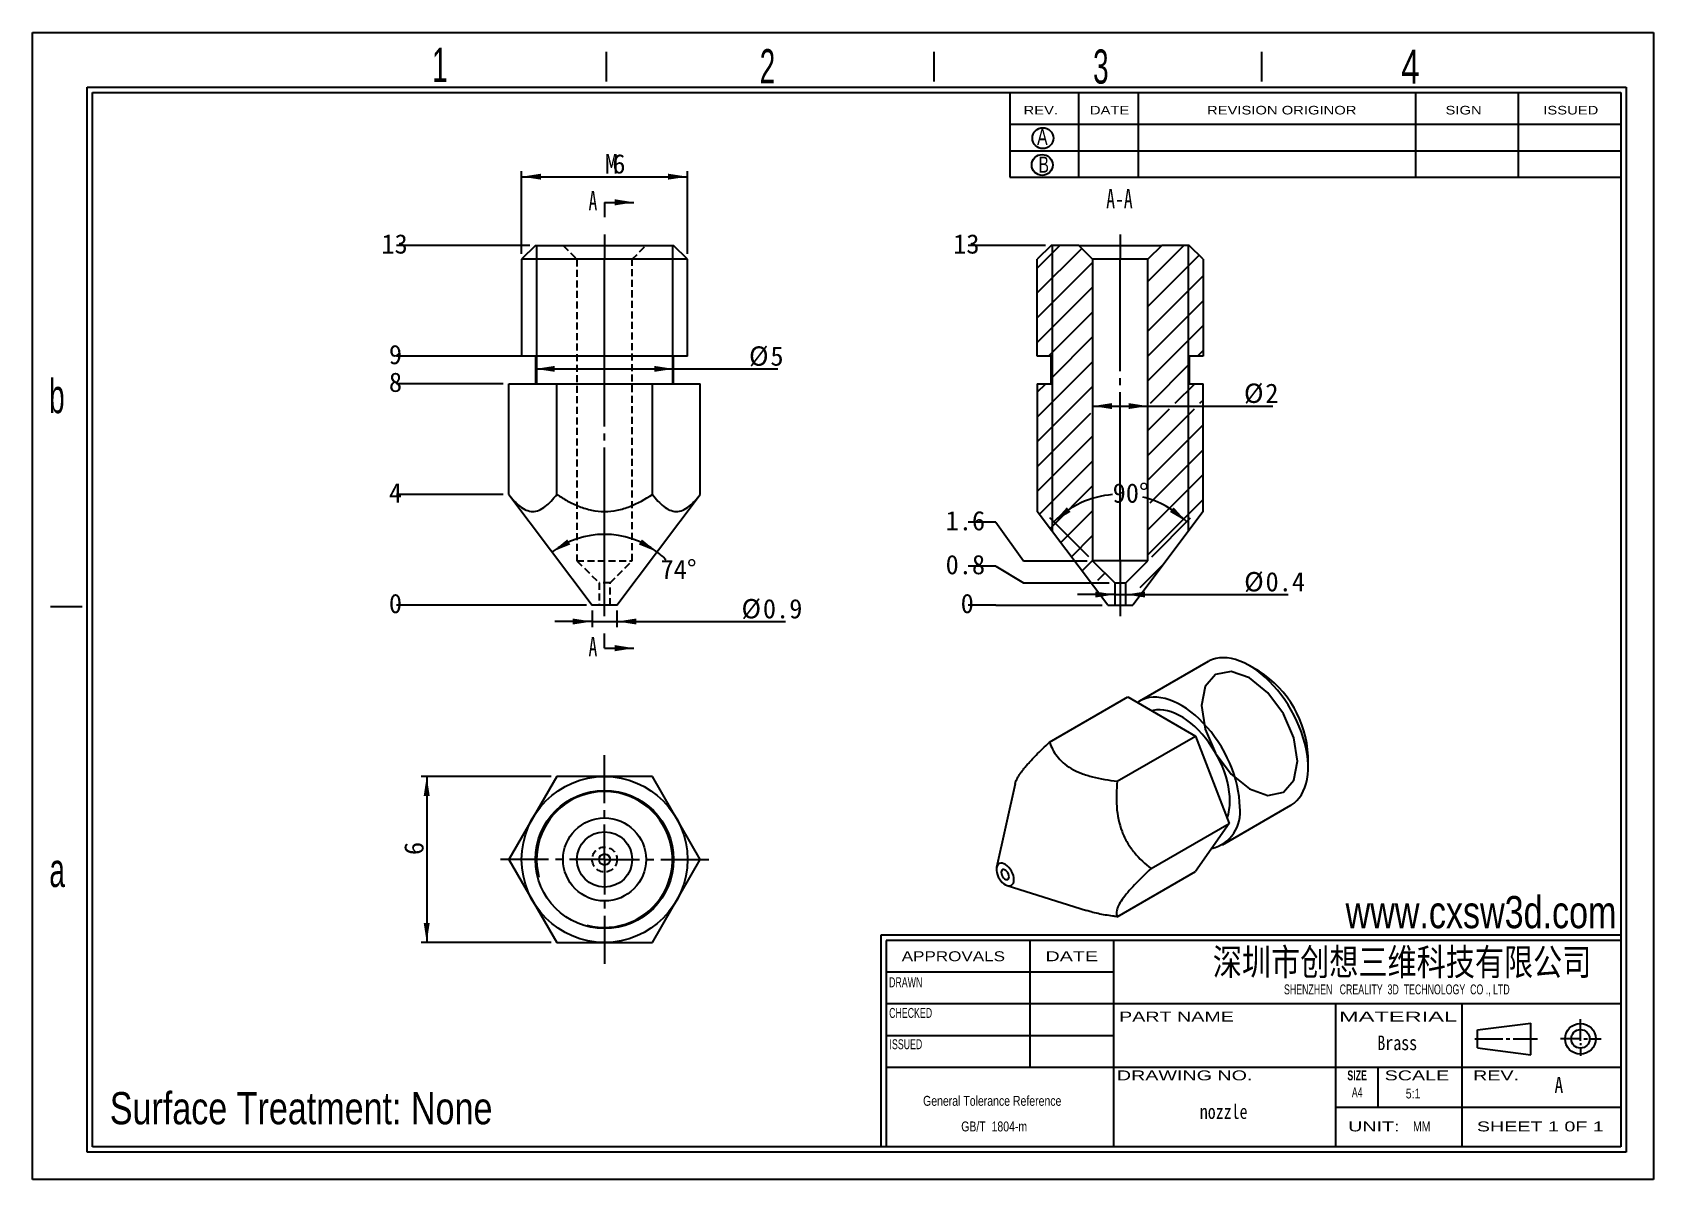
# Model space of a CAD drawing. Extents: x 0.4 to 59, y 0.3 to 41.7.
import ezdxf

# ---------------------------------------------------------------- set-up
doc = ezdxf.new("R2010")
doc.units = 0
doc.header["$LTSCALE"] = 0.2
for name, pattern in [('SLD-中心线', [34.29, 30.48, -1.27, 1.27, -1.27]), ('SLD-实线', [0]), ('SLD-点画线', [10.16, 6.35, -1.27, 1.27, -1.27]), ('SLD-虚线', [1.905, 1.27, -0.635])]:
    doc.linetypes.add(name, pattern=pattern)
doc.layers.get('0').update_dxf_attribs({"linetype": 'CONTINUOUS'})
for name, color, linetype in [('DIM', 5, 'SLD-实线'), ('SLD-0', 179, 'SLD-实线'), ('中心线', 1, 'SLD-点画线')]:
    doc.layers.add(name, color=color, linetype=linetype)
doc.styles.add('SLDTEXTSTYLE0', font='arial.ttf', dxfattribs={"width": 0.7584})
doc.styles.add('SLDTEXTSTYLE1', font='arial.ttf', dxfattribs={"width": 0.63516})
doc.styles.add('SLDTEXTSTYLE10', font='', dxfattribs={"width": 0.8})
doc.styles.add('SLDTEXTSTYLE11', font='', dxfattribs={"width": 0.67})
doc.styles.add('SLDTEXTSTYLE12', font='')
doc.styles.add('SLDTEXTSTYLE13', font='', dxfattribs={"width": 0.67})
doc.styles.add('SLDTEXTSTYLE2', font='GOTHIC.TTF', dxfattribs={"width": 0.7304})
doc.styles.add('SLDTEXTSTYLE3', font='GOTHIC.TTF', dxfattribs={"width": 0.61171})
doc.styles.add('SLDTEXTSTYLE4', font='arialbd.ttf', dxfattribs={"width": 0.63516})
doc.styles.add('SLDTEXTSTYLE5', font='arial.ttf', dxfattribs={"width": 1.422})
doc.styles.add('SLDTEXTSTYLE6', font='arial.ttf', dxfattribs={"width": 1.2324})
doc.styles.add('SLDTEXTSTYLE7', font='arial.ttf', dxfattribs={"width": 1.7064})
doc.styles.add('SLDTEXTSTYLE8', font='', dxfattribs={"width": 0.8, "bigfont": 'bigfont'})
doc.styles.add('SLDTEXTSTYLE9', font='', dxfattribs={"width": 0.8})
doc.styles.get('SLDTEXTSTYLE10').set_extended_font_data('宋体', bold=True)
doc.styles.get('SLDTEXTSTYLE11').set_extended_font_data('宋体')
doc.styles.get('SLDTEXTSTYLE12').set_extended_font_data('宋体')
doc.styles.get('SLDTEXTSTYLE13').set_extended_font_data('仿宋_GB2312')
doc.styles.get('SLDTEXTSTYLE8').set_extended_font_data('宋体', bold=True)
doc.styles.get('SLDTEXTSTYLE9').set_extended_font_data('宋体')
doc.dimstyles.new('SLDDIMSTYLE0', dxfattribs={"dimtxt": 0.7, "dimasz": 0.7, "dimexe": 0, "dimexo": 0.0625, "dimgap": 0.175, "dimtad": 0, "dimtih": 1, "dimtoh": 1, "dimdec": 0, "dimrnd": 1e-09, "dimdsep": 46, "dimtxsty": 'SLDTEXTSTYLE11', "dimblk1": 'NONE', "dimblk2": 'NONE', "dimsah": 1, "dimcen": 0.09, "dimadec": 0, "dimazin": 0, "dimtfac": 1, "dimtdec": 0, "dimtofl": 0, "dimtmove": 0, "dimatfit": 3, "dimldrblk": 'NONE', "dimfxl": 0, "dimtolj": 1, "dimtzin": 12, "dimarcsym": 0})
doc.dimstyles.new('SLDDIMSTYLE1', dxfattribs={"dimtxt": 0.7, "dimasz": 0.7, "dimexe": 0, "dimexo": 0.0625, "dimgap": 0.175, "dimtad": 0, "dimtih": 1, "dimtoh": 1, "dimrnd": 1e-09, "dimzin": 12, "dimdsep": 46, "dimtxsty": 'SLDTEXTSTYLE11', "dimblk1": 'NONE', "dimblk2": 'NONE', "dimsah": 1, "dimcen": 0.09, "dimadec": 0, "dimazin": 0, "dimtfac": 1, "dimtofl": 0, "dimtmove": 0, "dimatfit": 3, "dimldrblk": 'NONE', "dimfxl": 0, "dimtolj": 1, "dimtzin": 12, "dimarcsym": 0})
doc.dimstyles.new('SLDDIMSTYLE2', dxfattribs={"dimtxt": 0.7, "dimasz": 0.7, "dimexe": 0, "dimexo": 0.0625, "dimgap": 0.175, "dimtad": 2, "dimrnd": 1e-09, "dimzin": 12, "dimdsep": 46, "dimtxsty": 'SLDTEXTSTYLE11', "dimsah": 1, "dimcen": 0.09, "dimadec": 0, "dimazin": 0, "dimtfac": 1, "dimtofl": 0, "dimtmove": 0, "dimatfit": 3, "dimfxl": 0, "dimtolj": 1, "dimtzin": 12, "dimarcsym": 0})
doc.dimstyles.new('SLDDIMSTYLE3', dxfattribs={"dimtxt": 0.7, "dimasz": 0.7, "dimexe": 0, "dimexo": 0.0625, "dimgap": 0.175, "dimtad": 2, "dimrnd": 1e-09, "dimdsep": 46, "dimtxsty": 'SLDTEXTSTYLE11', "dimsah": 1, "dimcen": 0.09, "dimadec": 0, "dimazin": 0, "dimtfac": 1, "dimtmove": 0, "dimatfit": 0, "dimfxl": 0, "dimtolj": 1, "dimtzin": 12, "dimarcsym": 0})
doc.dimstyles.new('SLDDIMSTYLE4', dxfattribs={"dimtxt": 0.7, "dimasz": 0.7, "dimexe": 0, "dimexo": 0.0625, "dimgap": 0.175, "dimtad": 0, "dimtih": 1, "dimtoh": 1, "dimdec": 4, "dimlfac": 0.2, "dimzin": 12, "dimdsep": 46, "dimtxsty": 'SLDTEXTSTYLE11', "dimsah": 1, "dimcen": 0.09, "dimadec": 0, "dimazin": 0, "dimtfac": 1, "dimtdec": 1, "dimtofl": 0, "dimtmove": 0, "dimatfit": 3, "dimfxl": 0, "dimtolj": 1, "dimtzin": 12, "dimarcsym": 0})
doc.dimstyles.new('SLDDIMSTYLE5', dxfattribs={"dimtxt": 0.7, "dimasz": 0.7, "dimexe": 0, "dimexo": 0.0625, "dimgap": 0.175, "dimtad": 0, "dimtih": 1, "dimtoh": 1, "dimrnd": 1e-09, "dimdsep": 46, "dimtxsty": 'SLDTEXTSTYLE11', "dimblk1": 'NONE', "dimblk2": 'NONE', "dimsah": 1, "dimcen": 0.09, "dimadec": 0, "dimazin": 0, "dimtfac": 1, "dimtofl": 0, "dimtmove": 0, "dimatfit": 3, "dimldrblk": 'NONE', "dimfxl": 0, "dimtolj": 1, "dimtzin": 12, "dimarcsym": 0})

# ---------------------------------------------------------------- blocks, each defined once
blk = doc.blocks.new('SW_NOTE_0')
at = {"layer": 'SLD-0', "color": 0, "char_height": 0.35853, "attachment_point": 2, "style": 'SLDTEXTSTYLE0'}
for s, insert in [('General Tolerance Reference ', (2.604, 0.462)), (' GB/T  1804-m', (2.622, -0.464))]:
    blk.add_mtext(s, dxfattribs=dict(at, insert=insert))
blk = doc.blocks.new('_D')
at = {"layer": 'DIM'}
blk.add_line((20.415, 21.032), (13.533, 21.032), dxfattribs=at)
at = {"layer": 'DIM', "insert": (13.261, 21.439), "char_height": 0.7, "attachment_point": 1, "style": 'SLDTEXTSTYLE12'}
blk.add_mtext('0', dxfattribs=at)
blk = doc.blocks.new('_NONE')
blk = doc.blocks.new('_D_1')
at = {"layer": 'DIM'}
blk.add_line((17.4, 25.032), (13.533, 25.032), dxfattribs=at)
at = {"layer": 'DIM', "insert": (13.261, 25.439), "char_height": 0.7, "attachment_point": 1, "style": 'SLDTEXTSTYLE12'}
blk.add_mtext('4', dxfattribs=at)
blk = doc.blocks.new('_D_2')
at = {"layer": 'DIM'}
blk.add_line((17.4, 29.032), (13.533, 29.032), dxfattribs=at)
at = {"layer": 'DIM', "insert": (13.261, 29.439), "char_height": 0.7, "attachment_point": 1, "style": 'SLDTEXTSTYLE12'}
blk.add_mtext('8', dxfattribs=at)
blk = doc.blocks.new('_D_3')
at = {"layer": 'DIM'}
blk.add_line((18.364, 30.032), (13.533, 30.032), dxfattribs=at)
at = {"layer": 'DIM', "insert": (13.261, 30.439), "char_height": 0.7, "attachment_point": 1, "style": 'SLDTEXTSTYLE12'}
blk.add_mtext('9', dxfattribs=at)
blk = doc.blocks.new('_D_4')
at = {"layer": 'DIM'}
blk.add_line((18.364, 34.032), (13.533, 34.032), dxfattribs=at)
at = {"layer": 'DIM', "insert": (12.989, 34.439), "char_height": 0.7, "attachment_point": 1, "style": 'SLDTEXTSTYLE12'}
blk.add_mtext('13', dxfattribs=at)
blk = doc.blocks.new('_D_5')
at = {"layer": 'DIM'}
for p, q in [((18.064, 33.732), (18.064, 36.719)), ((18.064, 36.519), (24.064, 36.519)), ((24.064, 33.732), (24.064, 36.719))]:
    blk.add_line(p, q, dxfattribs=at)
for points in [[(18.064, 36.519), (18.764, 36.412), (18.764, 36.627)], [(24.064, 36.519), (23.364, 36.627), (23.364, 36.412)]]:
    blk.add_solid(points, dxfattribs=at)
at = {"layer": 'DIM', "char_height": 0.7, "attachment_point": 1, "style": 'SLDTEXTSTYLE12'}
for s, insert in [('M', (21.074, 37.334)), ('6', (21.346, 37.334))]:
    blk.add_mtext(s, dxfattribs=dict(at, insert=insert))
blk = doc.blocks.new('_D_6')
at = {"layer": 'DIM'}
for p, q in [((20.615, 20.832), (20.615, 20.236)), ((21.514, 20.832), (21.514, 20.236)), ((20.615, 20.436), (19.268, 20.436)), ((20.615, 20.436), (21.514, 20.436)), ((21.514, 20.436), (27.61, 20.436))]:
    blk.add_line(p, q, dxfattribs=at)
for points in [[(20.615, 20.436), (19.915, 20.544), (19.915, 20.328)], [(21.514, 20.436), (22.214, 20.328), (22.214, 20.544)]]:
    blk.add_solid(points, dxfattribs=at)
at = {"layer": 'DIM', "char_height": 0.7, "attachment_point": 1, "style": 'SLDTEXTSTYLE12'}
for s, insert in [('%%c', (26.019, 21.25)), ('0.9', (26.793, 21.25))]:
    blk.add_mtext(s, dxfattribs=dict(at, insert=insert))
blk = doc.blocks.new('_D_7')
at = {"layer": 'DIM'}
for p, q in [((18.564, 29.57), (23.564, 29.57)), ((23.564, 29.57), (27.338, 29.57))]:
    blk.add_line(p, q, dxfattribs=at)
for points in [[(18.564, 29.57), (19.264, 29.463), (19.264, 29.678)], [(23.564, 29.57), (22.864, 29.678), (22.864, 29.463)]]:
    blk.add_solid(points, dxfattribs=at)
at = {"layer": 'DIM', "char_height": 0.7, "attachment_point": 1, "style": 'SLDTEXTSTYLE12'}
for s, insert in [('%%c', (26.291, 30.385)), ('5', (27.065, 30.385))]:
    blk.add_mtext(s, dxfattribs=dict(at, insert=insert))
blk = doc.blocks.new('_D_8')
at = {"layer": 'DIM'}
for start, end in [(53, 127), (45.12678, 53)]:
    blk.add_arc((21.064, 20.435), 3.153, start, end, dxfattribs=at)
for points in [[(19.167, 22.953), (19.823, 23.219), (19.713, 23.404)], [(22.962, 22.953), (22.416, 23.404), (22.306, 23.219)]]:
    blk.add_solid(points, dxfattribs=at)
at = {"layer": 'DIM', "insert": (23.09, 22.669), "char_height": 0.7, "attachment_point": 1, "style": 'SLDTEXTSTYLE12'}
blk.add_mtext('74°', dxfattribs=at)
blk = doc.blocks.new('_D_9')
at = {"layer": 'DIM'}
for p, q in [((35.222, 21.032), (34.222, 21.032)), ((35.222, 21.032), (36.222, 21.032)), ((36.222, 21.032), (39.073, 21.032))]:
    blk.add_line(p, q, dxfattribs=at)
at = {"layer": 'DIM', "insert": (33.95, 21.439), "char_height": 0.7, "attachment_point": 1, "style": 'SLDTEXTSTYLE12'}
blk.add_mtext('0', dxfattribs=at)
blk = doc.blocks.new('_D_10')
at = {"layer": 'DIM'}
for p, q in [((35.222, 22.436), (34.222, 22.436)), ((35.222, 22.436), (36.222, 21.832)), ((36.222, 21.832), (39.323, 21.832))]:
    blk.add_line(p, q, dxfattribs=at)
at = {"layer": 'DIM', "insert": (33.405, 22.844), "char_height": 0.7, "attachment_point": 1, "style": 'SLDTEXTSTYLE12'}
blk.add_mtext('0.8', dxfattribs=at)
blk = doc.blocks.new('_D_11')
at = {"layer": 'DIM'}
for p, q in [((35.222, 24.025), (34.222, 24.025)), ((35.222, 24.025), (36.222, 22.632)), ((36.222, 22.632), (38.523, 22.632))]:
    blk.add_line(p, q, dxfattribs=at)
at = {"layer": 'DIM', "insert": (33.405, 24.432), "char_height": 0.7, "attachment_point": 1, "style": 'SLDTEXTSTYLE12'}
blk.add_mtext('1.6', dxfattribs=at)
blk = doc.blocks.new('_D_12')
at = {"layer": 'DIM'}
blk.add_line((37.023, 34.032), (34.222, 34.032), dxfattribs=at)
at = {"layer": 'DIM', "insert": (33.678, 34.439), "char_height": 0.7, "attachment_point": 1, "style": 'SLDTEXTSTYLE12'}
blk.add_mtext('13', dxfattribs=at)
blk = doc.blocks.new('_D_13')
at = {"layer": 'DIM'}
for p, q in [((38.723, 28.225), (40.723, 28.225)), ((40.723, 28.225), (45.246, 28.225))]:
    blk.add_line(p, q, dxfattribs=at)
for points in [[(38.723, 28.225), (39.423, 28.117), (39.423, 28.333)], [(40.723, 28.225), (40.023, 28.333), (40.023, 28.117)]]:
    blk.add_solid(points, dxfattribs=at)
at = {"layer": 'DIM', "char_height": 0.7, "attachment_point": 1, "style": 'SLDTEXTSTYLE12'}
for s, insert in [('%%c', (44.2, 29.04)), ('2', (44.974, 29.04))]:
    blk.add_mtext(s, dxfattribs=dict(at, insert=insert))
blk = doc.blocks.new('_D_14')
at = {"layer": 'DIM'}
for p, q in [((39.523, 21.412), (38.177, 21.412)), ((39.523, 21.412), (39.923, 21.412)), ((39.923, 21.412), (45.798, 21.412))]:
    blk.add_line(p, q, dxfattribs=at)
for points in [[(39.523, 21.412), (38.823, 21.519), (38.823, 21.304)], [(39.923, 21.412), (40.623, 21.304), (40.623, 21.519)]]:
    blk.add_solid(points, dxfattribs=at)
at = {"layer": 'DIM', "char_height": 0.7, "attachment_point": 1, "style": 'SLDTEXTSTYLE12'}
for s, insert in [('%%c', (44.207, 22.226)), ('0.4', (44.981, 22.226))]:
    blk.add_mtext(s, dxfattribs=dict(at, insert=insert))
blk = doc.blocks.new('_D_15')
at = {"layer": 'DIM'}
for p, q in [((38.582, 22.773), (37.175, 24.18)), ((40.865, 22.773), (42.271, 24.18))]:
    blk.add_line(p, q, dxfattribs=at)
for start, end in [(94.63324, 135), (45, 76.16424)]:
    blk.add_arc((39.723, 21.632), 3.404, start, end, dxfattribs=at)
for points in [[(37.317, 24.039), (37.927, 24.397), (37.791, 24.564)], [(42.13, 24.039), (41.656, 24.564), (41.519, 24.397)]]:
    blk.add_solid(points, dxfattribs=at)
at = {"layer": 'DIM', "insert": (39.448, 25.432), "char_height": 0.7, "attachment_point": 1, "style": 'SLDTEXTSTYLE12'}
blk.add_mtext('90°', dxfattribs=at)
blk = doc.blocks.new('_D_16')
at = {"layer": 'DIM'}
for p, q in [((19.132, 14.832), (14.429, 14.832)), ((14.629, 14.832), (14.629, 8.832)), ((19.132, 8.832), (14.429, 8.832))]:
    blk.add_line(p, q, dxfattribs=at)
for points in [[(14.629, 14.832), (14.521, 14.132), (14.737, 14.132)], [(14.629, 8.832), (14.737, 9.532), (14.521, 9.532)]]:
    blk.add_solid(points, dxfattribs=at)
at = {"layer": 'DIM', "insert": (13.815, 11.992), "char_height": 0.7, "attachment_point": 1, "rotation": 90, "style": 'SLDTEXTSTYLE12'}
blk.add_mtext('6', dxfattribs=at)
blk = doc.blocks.new('SW_CENTERMARKSYMBOL_0')
at = {"layer": '中心线', "color": 0}
for p, q in [((0, 2.5), (0, 4)), ((0, 0), (0, 2.5)), ((-2.5, 0), (-4, 0)), ((0, 0), (-2.5, 0)), ((0, 0), (0, -2.5)), ((0, 0), (2.5, 0)), ((2.5, 0), (4, 0)), ((0, -2.5), (0, -4))]:
    blk.add_line(p, q, dxfattribs=at)

msp = doc.modelspace()

# ---------------------------------------------------------------- linework, layer by layer
at = {"color": 7, "linetype": 'SLD-实线'}
for p, q in [((21.06448, 35.59185), (21.06448, 35.05985)), ((21.06448, 35.59185), (22.12848, 35.59185)), ((18.56448, 34.03185), (18.06448, 33.53185)), ((18.56448, 34.03185), (23.56448, 34.03185)), ((18.60598, 34.03185), (18.60598, 29.03185)), ((23.52298, 34.03185), (23.52298, 29.03185)), ((24.06448, 33.53185), (23.56448, 34.03185)), ((36.72331, 33.21605), (37.5391, 34.03185)), ((37.22331, 34.03185), (36.72331, 33.53185)), ((38.22331, 34.03185), (37.22331, 34.03185)), ((37.26481, 34.03185), (37.26481, 23.69737)), ((38.72331, 33.53185), (38.22331, 34.03185)), ((38.22331, 34.03185), (41.22331, 34.03185)), ((40.72331, 32.72593), (42.02923, 34.03185)), ((41.22331, 34.03185), (40.72331, 33.53185)), ((42.22331, 34.03185), (41.22331, 34.03185)), ((42.18181, 34.03185), (42.18181, 23.69737)), ((42.72331, 33.53185), (42.22331, 34.03185)), ((18.06448, 33.53185), (18.06448, 30.03185)), ((24.06448, 33.53185), (18.06448, 33.53185)), ((24.06448, 30.03185), (24.06448, 33.53185)), ((36.72331, 32.31803), (38.33022, 33.92494)), ((36.72331, 30.03185), (36.72331, 33.53185)), ((38.72331, 33.53185), (38.72331, 22.63185)), ((40.72331, 33.53185), (38.72331, 33.53185)), ((40.72331, 31.8279), (42.57528, 33.67987)), ((40.72331, 22.63185), (40.72331, 33.53185)), ((42.72331, 33.53185), (42.72331, 30.03185)), ((36.72331, 31.42), (38.72331, 33.42)), ((40.72331, 30.92987), (42.72331, 32.92987)), ((36.72331, 30.52198), (38.72331, 32.52198)), ((40.72331, 30.03185), (42.72331, 32.03185)), ((37.1312, 30.03185), (38.72331, 31.62395)), ((40.72331, 29.13382), (42.72331, 31.13382)), ((37.22331, 29.22593), (38.72331, 30.72593)), ((24.06448, 30.03185), (18.06448, 30.03185)), ((18.56448, 30.03185), (18.56448, 29.03185)), ((23.56448, 29.03185), (23.56448, 30.03185)), ((37.22331, 30.03185), (36.72331, 30.03185)), ((37.22331, 29.03185), (37.22331, 30.03185)), ((42.22331, 30.03185), (42.22331, 29.03185)), ((42.72331, 30.03185), (42.22331, 30.03185)), ((42.51936, 30.03185), (42.72331, 30.2358)), ((36.72331, 27.8279), (38.72331, 29.8279)), ((40.82331, 28.3358), (42.22331, 29.7358)), ((17.60038, 25.03185), (17.60038, 29.03185)), ((17.60038, 29.03185), (19.33243, 29.03185)), ((19.33243, 25.03185), (19.33243, 29.03185)), ((19.33243, 29.03185), (22.79653, 29.03185)), ((22.79653, 25.03185), (22.79653, 29.03185)), ((22.79653, 29.03185), (24.52858, 29.03185)), ((24.52858, 25.03185), (24.52858, 29.03185)), ((36.72331, 28.72593), (37.02923, 29.03185)), ((36.72331, 29.03185), (37.22331, 29.03185)), ((36.72331, 29.03185), (36.72331, 24.41596)), ((36.72331, 26.92987), (38.72331, 28.92987)), ((41.71063, 28.32509), (42.41738, 29.03185)), ((42.22331, 29.03185), (42.72331, 29.03185)), ((42.72331, 24.41596), (42.72331, 29.03185)), ((42.60865, 28.32509), (42.72331, 28.43975)), ((36.72331, 26.03185), (38.65886, 27.9674)), ((40.72331, 27.33777), (41.51063, 28.12509)), ((40.72331, 26.43975), (42.40865, 28.12509)), ((36.72331, 25.13382), (38.72331, 27.13382)), ((40.72331, 25.54172), (42.72331, 27.54172)), ((40.80948, 24.72987), (42.72331, 26.64369)), ((36.80073, 24.31322), (38.72331, 26.2358)), ((37.18664, 23.8011), (38.72331, 25.33777)), ((40.72331, 23.74567), (42.72331, 25.74567)), ((17.60038, 25.03185), (20.61459, 21.03185)), ((21.51437, 21.03185), (24.52858, 25.03185)), ((40.72331, 22.84764), (42.72331, 24.84764)), ((39.27342, 21.03185), (36.72331, 24.41596)), ((37.57255, 23.28899), (38.72331, 24.43975)), ((42.72331, 24.41596), (40.17319, 21.03185)), ((37.95845, 22.77687), (38.72331, 23.54172)), ((38.34436, 22.26475), (38.72331, 22.64369)), ((38.72331, 22.63185), (39.52331, 21.83185)), ((40.72331, 22.63185), (38.72331, 22.63185)), ((39.92331, 21.83185), (40.72331, 22.63185)), ((40.44317, 21.66948), (41.29737, 22.52368)), ((38.90949, 21.93185), (39.1664, 22.18876)), ((39.52331, 21.83185), (39.52331, 21.03185)), ((39.52331, 21.83185), (39.92331, 21.83185)), ((39.92331, 21.03185), (39.92331, 21.83185)), ((39.92331, 21.14962), (39.92778, 21.15409)), ((21.51437, 21.03185), (20.61459, 21.03185)), ((39.27342, 21.03185), (39.52331, 21.03185)), ((39.52331, 21.03185), (39.92331, 21.03185)), ((39.92331, 21.03185), (40.17319, 21.03185)), ((21.06448, 19.47185), (21.06448, 20.00385)), ((21.06448, 19.47185), (22.12848, 19.47185)), ((42.89977, 18.98769), (40.4249, 17.55897)), ((44.75349, 18.63483), (44.39999, 18.83896)), ((37.1645, 16.07646), (39.99292, 17.70927)), ((39.99292, 17.70927), (42.44241, 16.29521)), ((39.61399, 14.6624), (42.44241, 16.29521)), ((42.44241, 16.29521), (43.66716, 13.13856)), ((46.52097, 15.16493), (46.52097, 15.57313)), ((19.33243, 14.83173), (17.60038, 11.83173)), ((22.79653, 14.83173), (19.33243, 14.83173)), ((24.52858, 11.83173), (22.79653, 14.83173)), ((35.92058, 14.56491), (35.25061, 11.54748)), ((43.42465, 12.36268), (45.89953, 13.79139)), ((40.83873, 11.50574), (43.66716, 13.13856)), ((43.66716, 13.13856), (42.44241, 11.39597)), ((17.60038, 11.83173), (19.33243, 8.83173)), ((22.79653, 8.83173), (24.52858, 11.83173)), ((39.61399, 9.76315), (42.44241, 11.39597)), ((35.63126, 10.88809), (38.50717, 9.98205)), ((19.33243, 8.83173), (22.79653, 8.83173))]:
    msp.add_line(p, q, dxfattribs=at)
at = {"color": 7, "linetype": 'SLD-虚线'}
for p, q in [((19.56448, 34.03185), (20.06448, 33.53185)), ((22.06448, 33.53185), (22.56448, 34.03185)), ((20.06448, 33.53185), (20.06448, 22.63185)), ((22.06448, 22.63185), (22.06448, 33.53185)), ((20.06448, 22.63185), (22.06448, 22.63185)), ((20.06448, 22.63185), (20.86448, 21.83185)), ((21.26448, 21.83185), (22.06448, 22.63185)), ((21.26448, 21.83185), (20.86448, 21.83185)), ((20.86448, 21.83185), (20.86448, 21.03185)), ((21.26448, 21.03185), (21.26448, 21.83185))]:
    msp.add_line(p, q, dxfattribs=at)
at = {"color": 7, "linetype": 'SLD-实线', "flags": 128}
for points in [[(45.89953, 13.79139), (45.91344, 13.79958), (46.01906, 13.87239), (46.11583, 13.95896), (46.20323, 14.05879), (46.28078, 14.17136), (46.34805, 14.29604), (46.40469, 14.43216), (46.45037, 14.57897), (46.48485, 14.73566), (46.50794, 14.90139), (46.51952, 15.07525), (46.51952, 15.25628), (46.50794, 15.4435), (46.48485, 15.6359), (46.45037, 15.8324), (46.40469, 16.03195), (46.34805, 16.23346), (46.28078, 16.43581), (46.20323, 16.63791), (46.11583, 16.83866), (46.01906, 17.03695), (45.91344, 17.23171), (45.79956, 17.42187), (45.67803, 17.60639), (45.54952, 17.78426), (45.41472, 17.95452), (45.27439, 18.11622), (45.12927, 18.2685), (44.98018, 18.41052), (44.82791, 18.5415), (44.6733, 18.66072), (44.51719, 18.76754), (44.36045, 18.86137), (44.20392, 18.94171), (44.04846, 19.0081), (43.89491, 19.06019), (43.74412, 19.09769), (43.59692, 19.12041), (43.45409, 19.12821), (43.31644, 19.12105), (43.18469, 19.09897), (43.05959, 19.0621), (42.9418, 19.01063), (42.89977, 18.98769)], [(44.39965, 18.397), (43.73438, 18.62825), (43.1704, 18.51866), (42.79356, 18.08494), (42.66123, 17.39311), (42.79356, 16.54849), (43.1704, 15.67968), (43.73438, 14.91893), (44.39965, 14.38207), (45.06491, 14.15083), (45.6289, 14.26042), (46.00574, 14.69414), (46.13807, 15.38597), (46.00574, 16.23059), (45.6289, 17.0994), (45.06491, 17.86015), (44.39965, 18.397)], [(44.0461, 13.73621), (44.0403, 13.92047), (44.02295, 14.11041), (43.99415, 14.30499), (43.95404, 14.50315), (43.90285, 14.70381), (43.84085, 14.90588), (43.76839, 15.10825), (43.68586, 15.30981), (43.59371, 15.50947), (43.49245, 15.70613), (43.38262, 15.89871), (43.26484, 16.08618), (43.13973, 16.2675), (43.00799, 16.44168), (42.87033, 16.60778), (42.72751, 16.76488), (42.5803, 16.91213), (42.42951, 17.04872), (42.27597, 17.17391), (42.12051, 17.287), (41.96397, 17.3874), (41.80723, 17.47454), (41.65113, 17.54795), (41.49652, 17.60724), (41.34425, 17.65207), (41.19515, 17.6822), (41.05003, 17.69746), (40.9097, 17.69778), (40.77491, 17.68316), (40.64639, 17.65366), (40.52486, 17.60946), (40.41098, 17.55079), (40.34374, 17.50675)], [(43.69254, 13.94031), (43.68681, 14.10788), (43.66965, 14.28099), (43.64117, 14.4585), (43.60157, 14.63926), (43.55108, 14.82212), (43.49005, 15.00587), (43.41887, 15.18933), (43.338, 15.37131), (43.24797, 15.55063), (43.14935, 15.72612), (43.04279, 15.89665), (42.92898, 16.06111), (42.80866, 16.21843), (42.6826, 16.3676), (42.55163, 16.50764), (42.4166, 16.63766), (42.27837, 16.75679), (42.13786, 16.86428), (41.99596, 16.95943), (41.85359, 17.04161), (41.71169, 17.1103), (41.57118, 17.16505), (41.43295, 17.2055), (41.29792, 17.2314), (41.16695, 17.24257), (41.04089, 17.23894), (40.92057, 17.22054), (40.86427, 17.20626)], [(35.87893, 11.10334), (35.87318, 11.17618), (35.85614, 11.25303), (35.82843, 11.3311), (35.79105, 11.40758), (35.74534, 11.4797), (35.69296, 11.54485), (35.63581, 11.60069), (35.57595, 11.64518), (35.51554, 11.67673), (35.45677, 11.6942), (35.40176, 11.69695), (35.35249, 11.68487), (35.31076, 11.65842), (35.27806, 11.61855), (35.25558, 11.56669), (35.24414, 11.50472), (35.24414, 11.43488), (35.25558, 11.3597), (35.27806, 11.28189), (35.31076, 11.20426), (35.35249, 11.12963), (35.40176, 11.06068), (35.45677, 10.99991), (35.51554, 10.94951), (35.57595, 10.91132), (35.63581, 10.8867), (35.69296, 10.87655), (35.74534, 10.88123), (35.79105, 10.90058), (35.82843, 10.93389), (35.85614, 10.97997), (35.87318, 11.03714), (35.87893, 11.10334)], [(35.70224, 11.20535), (35.69651, 11.25466), (35.67979, 11.3066), (35.65343, 11.35695), (35.61956, 11.40162), (35.58094, 11.43702), (35.54069, 11.46025), (35.50207, 11.46945), (35.4682, 11.46387), (35.44184, 11.44396), (35.42512, 11.41133), (35.41939, 11.36863), (35.42512, 11.31931), (35.44184, 11.26738), (35.4682, 11.21703), (35.50207, 11.17235), (35.54069, 11.13696), (35.58094, 11.11372), (35.61956, 11.10452), (35.65343, 11.11011), (35.67979, 11.13002), (35.69651, 11.16265), (35.70224, 11.20535)]]:
    msp.add_lwpolyline(points, dxfattribs=at)
at = {"color": 7, "linetype": 'SLD-实线'}
for radius in [3, 2.5, 1.5, 1, 0.2]:
    msp.add_circle((21.06448, 11.83173), radius, dxfattribs=at)
at = {"color": 7, "linetype": 'SLD-虚线'}
msp.add_circle((21.06448, 11.83173), 0.44989, dxfattribs=at)
at = {"color": 7, "linetype": 'SLD-实线'}
for centre, radius, start, end in [((42.68634, 15.40047), 3.83851, 2.5781437, 57.4164797), ((21.06448, 11.83173), 2.4585, 255, 195), ((42.72848, 13.5309), 1.33351, 283.0650643, 8.8568007), ((41.91348, 13.90979), 1.77932, 340.8525226, 0.9829822)]:
    msp.add_arc(centre, radius, start, end, dxfattribs=at)
for points, knots in [([(17.60038, 25.03185), (17.73003, 24.85979), (17.86453, 24.709), (18.1515, 24.48641), (18.30743, 24.41708), (18.53987, 24.41543), (18.61851, 24.43134), (18.77158, 24.49256), (18.846, 24.5373), (19.06437, 24.70464), (19.20189, 24.85862), (19.33243, 25.03185)], [0, 0, 0, 0, 0.25, 0.25, 0.5, 0.5, 0.625, 0.625, 0.75, 0.75, 1, 1, 1, 1]), ([(19.33243, 25.03185), (19.46046, 24.9469), (19.59209, 24.86651), (19.8657, 24.71883), (20.00792, 24.65166), (20.29697, 24.54009), (20.44477, 24.49513), (20.74874, 24.43299), (20.90674, 24.41612), (21.21788, 24.41582), (21.37215, 24.43181), (21.67834, 24.49349), (21.82939, 24.53922), (22.26388, 24.70654), (22.53728, 24.85983), (22.79653, 25.03185)], [0, 0, 0, 0, 0.125, 0.125, 0.25, 0.25, 0.375, 0.375, 0.5, 0.5, 0.625, 0.625, 0.75, 0.75, 1, 1, 1, 1]), ([(22.79653, 25.03185), (22.92619, 24.85979), (23.06068, 24.709), (23.34765, 24.48641), (23.50359, 24.41708), (23.73602, 24.41543), (23.81467, 24.43134), (23.96773, 24.49256), (24.04216, 24.5373), (24.26052, 24.70464), (24.39804, 24.85862), (24.52858, 25.03185)], [0, 0, 0, 0, 0.25, 0.25, 0.5, 0.5, 0.625, 0.625, 0.75, 0.75, 1, 1, 1, 1]), ([(35.92295, 14.56441), (35.92452, 14.57474), (35.93142, 14.61998), (35.96639, 14.70313), (36.02168, 14.80838), (36.08023, 14.9024), (36.15257, 15.00538), (36.23766, 15.11533), (36.33349, 15.23027), (36.47418, 15.38953), (36.66569, 15.59162), (36.91097, 15.83592), (37.07979, 15.99609), (37.1645, 16.07646)], [0, 0, 0, 0, 0.03647243, 0.15983394, 0.23057836, 0.30182275, 0.37473919, 0.44825914, 0.51900606, 0.59020687, 0.73525003, 0.8671502, 1, 1, 1, 1]), ([(37.1645, 16.07646), (37.19496, 15.98952), (37.23119, 15.90297), (37.32024, 15.731), (37.37331, 15.64553), (37.4988, 15.48199), (37.57152, 15.4033), (37.74252, 15.25386), (37.84231, 15.18247), (38.06211, 15.05534), (38.18251, 14.99889), (38.44263, 14.89909), (38.58177, 14.85609), (39.00732, 14.74703), (39.30903, 14.69801), (39.61399, 14.6624)], [0, 0, 0, 0, 0.125, 0.125, 0.25, 0.25, 0.375, 0.375, 0.5, 0.5, 0.625, 0.625, 0.75, 0.75, 1, 1, 1, 1]), ([(39.61399, 14.6624), (39.584, 14.35587), (39.57248, 14.04919), (39.61801, 13.43533), (39.67924, 13.12284), (39.84243, 12.69855), (39.90929, 12.56172), (40.06081, 12.30776), (40.14508, 12.19038), (40.41781, 11.86072), (40.62394, 11.67294), (40.83873, 11.50574)], [0, 0, 0, 0, 0.25, 0.25, 0.5, 0.5, 0.625, 0.625, 0.75, 0.75, 1, 1, 1, 1]), ([(40.83873, 11.50574), (40.62539, 11.30507), (40.42366, 11.1082), (40.06335, 10.72862), (39.90406, 10.54343), (39.73854, 10.30891), (39.69418, 10.23628), (39.62923, 10.10728), (39.60824, 10.05066), (39.57217, 9.89928), (39.5838, 9.82377), (39.61399, 9.76315)], [0, 0, 0, 0, 0.25, 0.25, 0.5, 0.5, 0.625, 0.625, 0.75, 0.75, 1, 1, 1, 1]), ([(39.61399, 9.76315), (39.55946, 9.7698), (39.4158, 9.7873), (39.18509, 9.8221), (38.92355, 9.87194), (38.69556, 9.9245), (38.56093, 9.96714), (38.50776, 9.98398)], [0, 0, 0, 0, 0.14226458, 0.37482019, 0.60822097, 0.84527426, 1, 1, 1, 1])]:
    msp.add_open_spline(points, degree=3, knots=knots, dxfattribs=at)
for points in [[(22.12848, 35.59185), (21.42848, 35.70385), (21.42848, 35.47985)], [(22.12848, 19.47185), (21.42848, 19.58385), (21.42848, 19.35985)]]:
    msp.add_solid(points, dxfattribs=at)
at = {"layer": 'SLD-0'}
for p, q in [((0.36241, 41.73475), (59.02131, 41.73475)), ((0.36241, 0.25876), (0.36241, 41.73475)), ((59.02131, 41.73475), (59.02131, 0.25876)), ((2.53496, 1.44378), (2.53496, 39.5622)), ((2.53496, 39.5622), (57.83628, 39.5622)), ((50.40348, 39.5622), (50.40348, 36.50273)), ((54.11988, 39.5622), (54.11988, 36.50273)), ((57.83628, 39.5622), (57.83628, 1.44378)), ((57.83628, 1.44378), (2.53496, 1.44378)), ((59.02131, 0.25876), (0.36241, 0.25876))]:
    msp.add_line(p, q, dxfattribs=at)
at = {"layer": 'SLD-0', "color": 6, "linetype": 'SLD-实线'}
for p, q in [((21.14021, 39.95721), (21.14021, 41.0339)), ((32.99049, 39.95721), (32.99049, 41.0339)), ((44.84077, 39.95721), (44.84077, 41.0339)), ((2.33746, 1.24628), (2.33746, 39.7597)), ((2.33746, 39.7597), (58.03379, 39.7597)), ((58.03379, 39.7597), (58.03379, 1.24628)), ((2.16091, 20.97054), (1.01361, 20.97054)), ((58.03379, 1.24628), (2.33746, 1.24628))]:
    msp.add_line(p, q, dxfattribs=at)
at = {"layer": 'SLD-0', "color": 179, "linetype": 'SLD-实线'}
for p, q in [((35.73176, 39.5622), (35.73176, 36.50273)), ((38.21004, 39.5622), (38.21004, 36.50273)), ((40.37726, 39.5622), (40.37726, 36.50273)), ((35.73176, 38.4149), (57.83628, 38.4149)), ((35.73176, 37.45882), (57.83628, 37.45882)), ((35.73176, 36.50273), (57.83628, 36.50273)), ((57.83628, 9.09244), (31.06599, 9.09244)), ((31.06599, 9.09244), (31.06599, 1.44378)), ((57.83628, 8.90122), (31.2572, 8.90122)), ((31.2572, 8.90122), (31.2572, 1.44378)), ((36.45615, 8.90122), (36.45615, 4.31203)), ((39.47951, 8.90122), (39.47951, 1.44378)), ((39.47951, 7.75393), (31.2572, 7.75393)), ((57.83628, 6.60663), (31.2572, 6.60663)), ((47.5106, 6.60663), (47.5106, 1.44378)), ((52.09979, 1.44378), (52.09979, 6.60663)), ((52.65104, 5.67077), (54.57759, 5.90764)), ((54.57759, 4.76921), (54.57759, 5.90764)), ((56.37386, 5.26991), (56.37386, 6.06327)), ((39.47951, 5.45933), (31.2572, 5.45933)), ((52.55712, 5.34656), (53.56602, 5.34656)), ((52.65104, 5.02128), (52.65104, 5.67077)), ((53.69214, 5.34656), (53.81825, 5.34656)), ((53.94436, 5.34656), (54.82715, 5.34656)), ((56.37386, 5.34656), (55.65368, 5.34656)), ((56.49998, 5.34656), (56.62609, 5.34656)), ((56.7522, 5.34656), (57.13054, 5.34656)), ((52.65104, 5.02128), (54.57759, 4.76921)), ((56.37386, 5.19326), (56.37386, 5.11661)), ((56.37386, 5.03996), (56.37386, 4.73337)), ((57.83628, 4.31203), (31.2572, 4.31203)), ((49.04033, 4.31203), (49.04033, 2.87791)), ((47.5106, 2.87791), (57.83628, 2.87791))]:
    msp.add_line(p, q, dxfattribs=at)
at = {"layer": 'SLD-0'}
for centre in [(36.92442, 37.91271), (36.89987, 36.94298)]:
    msp.add_circle(centre, 0.37888, dxfattribs=at)
at = {"layer": 'SLD-0', "color": 179, "linetype": 'SLD-实线'}
for radius in [0.55429, 0.33379]:
    msp.add_circle((56.37386, 5.34656), radius, dxfattribs=at)
at = {"layer": '中心线', "linetype": 'SLD-中心线'}
for p, q in [((21.06448, 34.43185), (21.06448, 33.53185)), ((39.72331, 34.43185), (39.72331, 33.53185)), ((21.06448, 20.63185), (21.06448, 33.53185)), ((39.72331, 22.63185), (39.72331, 33.53185)), ((39.72331, 22.63185), (39.72331, 21.83185)), ((39.72331, 21.83185), (39.72331, 20.63185))]:
    msp.add_line(p, q, dxfattribs=at)

# ---------------------------------------------------------------- block references
at = {"layer": 'SLD-0', "color": 179}
msp.add_blockref('SW_NOTE_0', (32.48758, 2.82217), dxfattribs=at)
at = {"layer": '中心线'}
msp.add_blockref('SW_CENTERMARKSYMBOL_0', (21.06448, 11.83173), dxfattribs=at)

# ---------------------------------------------------------------- texts
at = {"color": 7, "linetype": 'Continuous', "char_height": 0.7, "style": 'SLDTEXTSTYLE13'}
for s, insert, attachment_point in [('A', (20.48345, 35.9971), 1), ('A-A', (39.69442, 36.07805), 2), ('A', (20.48345, 19.8771), 1)]:
    msp.add_mtext(s, dxfattribs=dict(at, insert=insert, attachment_point=attachment_point))
at = {"layer": 'SLD-0'}
for s, insert, char_height, attachment_point, style in [('1', (14.8222, 41.17976), 1.2344, 1, 'SLDTEXTSTYLE3'), ('2', (26.67761, 41.13104), 1.2344, 1, 'SLDTEXTSTYLE3'), ('3', (38.74133, 41.11863), 1.2344, 1, 'SLDTEXTSTYLE3'), ('4', (49.88811, 41.11739), 1.2344, 1, 'SLDTEXTSTYLE2'), ('A', (36.71557, 38.25043), 0.58069, 1, 'SLDTEXTSTYLE2'), ('B', (36.76638, 37.24743), 0.58069, 1, 'SLDTEXTSTYLE2'), ('b', (0.96693, 29.20388), 1.2344, 1, 'SLDTEXTSTYLE3'), ('a', (0.97596, 12.07022), 1.2344, 1, 'SLDTEXTSTYLE3'), ('深圳市创想三维科技有限公司', (49.92135, 8.60786), 0.9656161, 2, 'SLDTEXTSTYLE8'), ('Brass', (49.74583, 5.46711), 0.529167, 2, 'SLDTEXTSTYLE10'), ('A', (55.43567, 3.97074), 0.58208, 1, 'SLDTEXTSTYLE9'), ('nozzle', (43.4651, 2.98043), 0.529167, 2, 'SLDTEXTSTYLE10')]:
    msp.add_mtext(s, dxfattribs=dict(at, insert=insert, char_height=char_height, attachment_point=attachment_point, style=style))
at = {"layer": 'SLD-0', "color": 179}
for s, insert, char_height, attachment_point, style in [('REV.', (36.22577, 39.08001), 0.310727, 1, 'SLDTEXTSTYLE6'), ('DATE', (38.62529, 39.08001), 0.310727, 1, 'SLDTEXTSTYLE6'), ('REVISION ORIGINOR', (42.86163, 39.08001), 0.3107266, 1, 'SLDTEXTSTYLE6'), ('SIGN', (51.49328, 39.08001), 0.310727, 1, 'SLDTEXTSTYLE6'), ('ISSUED', (55.02963, 39.08001), 0.310727, 1, 'SLDTEXTSTYLE6'), ('APPROVALS', (33.68531, 8.51254), 0.358531, 2, 'SLDTEXTSTYLE6'), ('DATE', (37.96992, 8.51254), 0.358531, 2, 'SLDTEXTSTYLE5'), ('DRAWN', (31.96073, 7.57057), 0.358531, 2, 'SLDTEXTSTYLE1'), ('SHENZHEN   CREALITY  3D  TECHNOLOGY  CO ., LTD', (49.732, 7.31379), 0.3585307, 2, 'SLDTEXTSTYLE1'), ('CHECKED', (32.13913, 6.46294), 0.358531, 2, 'SLDTEXTSTYLE1'), ('PART NAME', (41.75879, 6.32909), 0.358531, 2, 'SLDTEXTSTYLE5'), ('MATERIAL', (49.77603, 6.32909), 0.358531, 2, 'SLDTEXTSTYLE7'), ('ISSUED', (31.96739, 5.33088), 0.358531, 2, 'SLDTEXTSTYLE1'), ('DRAWING NO.', (42.0536, 4.20431), 0.3585307, 2, 'SLDTEXTSTYLE5'), ('SIZE', (48.29578, 4.20431), 0.358531, 2, 'SLDTEXTSTYLE4'), ('SCALE', (50.45779, 4.20431), 0.358531, 2, 'SLDTEXTSTYLE5'), ('REV.', (53.32203, 4.20431), 0.358531, 2, 'SLDTEXTSTYLE5'), ('A4', (48.29796, 3.59063), 0.358531, 2, 'SLDTEXTSTYLE1'), ('5:1', (50.3193, 3.54903), 0.358531, 2, 'SLDTEXTSTYLE0'), ('UNIT:', (48.89974, 2.35814), 0.358531, 2, 'SLDTEXTSTYLE5'), ('MM', (50.63217, 2.35814), 0.358531, 2, 'SLDTEXTSTYLE0'), ('SHEET 1 0F 1', (54.92399, 2.35814), 0.3585307, 2, 'SLDTEXTSTYLE5')]:
    msp.add_mtext(s, dxfattribs=dict(at, insert=insert, char_height=char_height, attachment_point=attachment_point, style=style))
at = {"layer": 'SLD-0', "color": 5, "char_height": 1.1641667, "attachment_point": 1, "style": 'SLDTEXTSTYLE0'}
for s, insert in [('www.cxsw3d.com', (47.87769, 10.51126)), ('Surface Treatment: None', (3.16173, 3.42129))]:
    msp.add_mtext(s, dxfattribs=dict(at, insert=insert))

# ---------------------------------------------------------------- dimensions: what is measured, and where the dimension line sits
at = {"layer": 'DIM'}
for base, p1, p2, text, dimstyle, picture, middle in [((24.06448, 36.51927), (18.06448, 33.53185), (24.06448, 33.53185), 'M<>', 'SLDDIMSTYLE2', '_D_5', (21.34634, 36.51927)), ((40.72331, 28.22509), (38.72331, 33.53185), (40.72331, 33.53185), '%%c<>', 'SLDDIMSTYLE2', '_D_13', (44.72331, 28.22509)), ((23.56448, 29.57033), (18.56448, 30.03185), (23.56448, 30.03185), '%%c<>', 'SLDDIMSTYLE2', '_D_7', (26.81441, 29.57033)), ((39.92331, 21.41179), (39.52331, 21.03185), (39.92331, 21.03185), '%%c<>', 'SLDDIMSTYLE3', '_D_14', (45.00226, 21.41179)), ((21.51437, 20.4359), (20.61459, 21.03185), (21.51437, 21.03185), '%%c<>', 'SLDDIMSTYLE3', '_D_6', (26.81441, 20.4359))]:
    dim = msp.add_linear_dim(base=base, p1=p1, p2=p2, text=text, dimstyle=dimstyle, dxfattribs=at)
    dim.commit()
    dim.dimension.update_dxf_attribs({"geometry": picture, "text_midpoint": middle, "dimtype": 160})
for feature_location, offset, origin, dimstyle, picture, middle in [((18.56448, 34.03185), (-5.03117, 0), (20.61459, 21.03185), 'SLDDIMSTYLE1', '_D_4', (13.26109, 34.03185)), ((37.22331, 34.03185), (-3.0013, 0), (39.27342, 21.03185), 'SLDDIMSTYLE1', '_D_12', (33.94979, 34.03185)), ((18.56448, 30.03185), (-5.03117, 0), (20.61459, 21.03185), 'SLDDIMSTYLE1', '_D_3', (13.3972, 30.03185)), ((17.60038, 29.03185), (-4.06707, 0), (20.61459, 21.03185), 'SLDDIMSTYLE1', '_D_2', (13.3972, 29.03185)), ((17.60038, 25.03185), (-4.06707, 0), (20.61459, 21.03185), 'SLDDIMSTYLE1', '_D_1', (13.3972, 25.03185)), ((38.72331, 22.63185), (-4.5013, 1.39274), (39.27342, 21.03185), 'SLDDIMSTYLE1', '_D_11', (33.81368, 24.02458)), ((39.52331, 21.83185), (-5.3013, 0.60453), (39.27342, 21.03185), 'SLDDIMSTYLE5', '_D_10', (33.81368, 22.43638)), ((20.6145945989, 21.0318482942), (-7.0812847314, 0), (20.6145945989, 21.0318482942), 'SLDDIMSTYLE0', '_D', (13.3971987612, 21.0318482942)), ((39.2734216719, 21.0318482942), (-5.0514123265, 0), (39.2734216719, 21.0318482942), 'SLDDIMSTYLE0', '_D_9', (34.0858982391, 21.0318482942))]:
    dim = msp.add_ordinate_dim(feature_location=feature_location, offset=offset, dtype=0, origin=origin, dimstyle=dimstyle, dxfattribs=at)
    dim.commit()
    dim.dimension.update_dxf_attribs({"geometry": picture, "text_midpoint": middle})
for base, line1, line2, picture, middle in [((41.3951, 24.59665), ((39.92331, 21.83185), (40.72331, 22.63185)), ((38.72331, 22.63185), (39.52331, 21.83185)), '_D_15', (39.99281, 25.02483)), ((21.06448, 23.58823), ((24.528582, 25.031848), (21.514365, 21.031848)), ((20.614595, 21.031848), (17.600378, 25.031848)), '_D_8', (23.63444, 22.262188))]:
    dim = msp.add_angular_dim_2l(base=base, line1=line1, line2=line2, dimstyle='SLDDIMSTYLE4', override={"dimadec": 4, "dimazin": 3}, dxfattribs=at)
    dim.commit()
    dim.dimension.update_dxf_attribs({"geometry": picture, "text_midpoint": middle, "dimtype": 162})
dim = msp.add_linear_dim(base=(14.62915, 8.83173), p1=(19.33243, 14.83173), p2=(19.33243, 8.83173), angle=90, dimstyle='SLDDIMSTYLE2', dxfattribs=at)
dim.commit()
dim.dimension.update_dxf_attribs({"geometry": '_D_16', "text_midpoint": (14.62915, 12.12789), "dimtype": 160})

doc.saveas('drawing.dxf')
